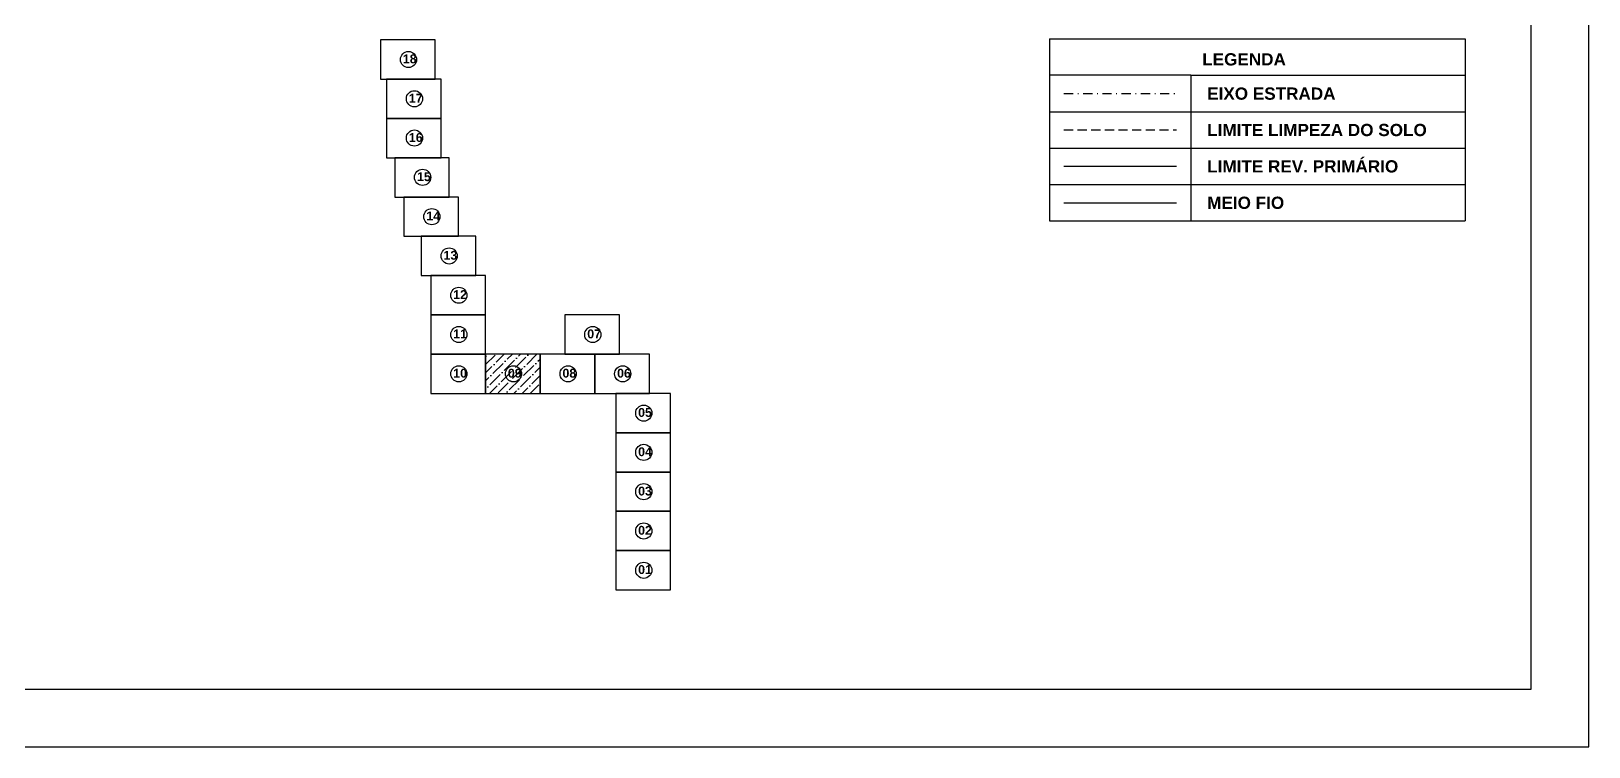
# Model space of a CAD drawing. Header units: millimetres. Extents: x 276147 to 291056, y 9594849 to 9609891.
# Drawn here: x 285088.4 to 285302.3, y 9596397.7 to 9596496 of the extents above; entities that cross this region are included whole.
import ezdxf

# ---------------------------------------------------------------- set-up
doc = ezdxf.new("R2010")
doc.units = ezdxf.units.MM
doc.header["$LTSCALE"] = 10
for name, pattern in [('CONTINUO', [0]), ('DASHDOTX2', [50.8, 25.4, -12.7, 0, -12.7]), ('HIDDEN', [0.375, 0.25, -0.125])]:
    doc.linetypes.add(name, pattern=pattern)
for name, color, linetype in [('500-dim1', 6, 'Continuous'), ('TG', 7, 'CONTINUO'), ('Top_malha_coord', 8, 'Continuous')]:
    doc.layers.add(name, color=color, linetype=linetype)
doc.styles.add('T7', font='arial.ttf')

# ---------------------------------------------------------------- blocks, each defined once
blk = doc.blocks.new('ASDF')
at = {"layer": 'Top_malha_coord', "color": 7}
for points in [[(288117.28, 9595425.1), (288124.78, 9595425.1), (288124.78, 9595430.49), (288117.28, 9595430.49)], [(288118.1, 9595419.7), (288125.6, 9595419.7), (288125.6, 9595425.1), (288118.1, 9595425.1)], [(288118.1, 9595414.3), (288125.6, 9595414.3), (288125.6, 9595419.7), (288118.1, 9595419.7)], [(288119.22, 9595408.9), (288126.72, 9595408.9), (288126.72, 9595414.3), (288119.22, 9595414.3)], [(288120.49, 9595403.5), (288127.99, 9595403.5), (288127.99, 9595408.9), (288120.49, 9595408.9)], [(288122.87, 9595398.1), (288130.37, 9595398.1), (288130.37, 9595403.5), (288122.87, 9595403.5)], [(288124.2, 9595392.7), (288131.7, 9595392.7), (288131.7, 9595398.1), (288124.2, 9595398.1)], [(288124.2, 9595387.3), (288131.7, 9595387.3), (288131.7, 9595392.7), (288124.2, 9595392.7)], [(288142.59, 9595387.3), (288150.09, 9595387.3), (288150.09, 9595392.7), (288142.59, 9595392.7)], [(288124.2, 9595381.9), (288131.7, 9595381.9), (288131.7, 9595387.3), (288124.2, 9595387.3)], [(288131.7, 9595381.9), (288139.2, 9595381.9), (288139.2, 9595387.3), (288131.7, 9595387.3)], [(288139.2, 9595381.9), (288146.7, 9595381.9), (288146.7, 9595387.3), (288139.2, 9595387.3)], [(288146.7, 9595381.9), (288154.2, 9595381.9), (288154.2, 9595387.3), (288146.7, 9595387.3)], [(288149.59, 9595376.5), (288157.09, 9595376.5), (288157.09, 9595381.9), (288149.59, 9595381.9)], [(288149.59, 9595371.11), (288157.09, 9595371.11), (288157.09, 9595376.5), (288149.59, 9595376.5)], [(288149.59, 9595365.71), (288157.09, 9595365.71), (288157.09, 9595371.11), (288149.59, 9595371.11)], [(288149.59, 9595360.31), (288157.09, 9595360.31), (288157.09, 9595365.71), (288149.59, 9595365.71)], [(288149.59, 9595354.91), (288157.09, 9595354.91), (288157.09, 9595360.31), (288149.59, 9595360.31)]]:
    blk.add_lwpolyline(points, close=True, dxfattribs=at)
for centre in [(288121.11, 9595427.79), (288121.93, 9595422.4), (288121.93, 9595417), (288123.05, 9595411.6), (288124.32, 9595406.2), (288126.7, 9595400.8), (288128.03, 9595395.4), (288128.03, 9595390), (288146.42, 9595390), (288128.03, 9595384.6), (288135.53, 9595384.6), (288143.03, 9595384.6), (288150.53, 9595384.6), (288153.42, 9595379.2), (288153.42, 9595373.81), (288153.42, 9595368.41), (288153.42, 9595363.01), (288153.42, 9595357.61)]:
    blk.add_circle(centre, 1.11, dxfattribs=at)
at = {"layer": 'Top_malha_coord', "color": 7, "char_height": 1.2169, "attachment_point": 1, "style": 'T7'}
for s, insert in [('{\\fArial|b1|i0|c0|p34;18}', (288120.34, 9595428.49)), ('{\\fArial|b1|i0|c0|p34;17}', (288121.17, 9595423.09)), ('{\\fArial|b1|i0|c0|p34;16}', (288121.17, 9595417.69)), ('{\\fArial|b1|i0|c0|p34;15}', (288122.29, 9595412.3)), ('{\\fArial|b1|i0|c0|p34;14}', (288123.56, 9595406.9)), ('{\\fArial|b1|i0|c0|p34;13}', (288125.93, 9595401.5)), ('{\\fArial|b1|i0|c0|p34;12}', (288127.26, 9595396.1)), ('{\\fArial|b1|i0|c0|p34;11}', (288127.26, 9595390.7)), ('{\\fArial|b1|i0|c0|p34;07}', (288145.66, 9595390.7)), ('{\\fArial|b1|i0|c0|p34;10}', (288127.26, 9595385.3)), ('{\\fArial|b1|i0|c0|p34;09}', (288134.76, 9595385.3)), ('{\\fArial|b1|i0|c0|p34;08}', (288142.26, 9595385.3)), ('{\\fArial|b1|i0|c0|p34;06}', (288149.76, 9595385.3)), ('{\\fArial|b1|i0|c0|p34;05}', (288152.65, 9595379.9)), ('{\\fArial|b1|i0|c0|p34;04}', (288152.65, 9595374.5)), ('{\\fArial|b1|i0|c0|p34;03}', (288152.65, 9595369.1)), ('{\\fArial|b1|i0|c0|p34;02}', (288152.65, 9595363.71)), ('{\\fArial|b1|i0|c0|p34;01}', (288152.65, 9595358.31))]:
    blk.add_mtext_dynamic_manual_height_columns(s, width=9.0598, gutter_width=12.5, heights=[0], dxfattribs=dict(at, insert=insert))

msp = doc.modelspace()

# ---------------------------------------------------------------- hatches: boundary and pattern name
at = {"layer": 'Top_malha_coord'}
h = msp.add_hatch(dxfattribs=at)
h.set_pattern_fill('ANSI36', color=8, scale=0.25)
h.set_pattern_definition([(45, (-2998.73524, 1091.3283), (0.420949505675, 1.54348152081), [1.984375, -0.396875, 0, -0.396875])])
h.paths.add_polyline_path([(285158.35, 9596451.64), (285150.85, 9596451.64), (285150.85, 9596446.24), (285158.35, 9596446.24)])
h.paths.add_polyline_path([(285155.79, 9596448.94, -1), (285153.57, 9596448.94, -1)], flags=0)
h.paths.add_polyline_path([(285153.54, 9596447.75), (285156.04, 9596447.75), (285156.04, 9596450.26), (285153.54, 9596450.26)], flags=24)

# ---------------------------------------------------------------- linework, layer by layer
at = {"color": 8, "linetype": 'HIDDEN', "ltscale": 0.5}
msp.add_line((285230.27, 9596482.45), (285245.71, 9596482.45), dxfattribs=at)
at = {"layer": '500-dim1', "ltscale": 0.1}
for points in [[(284988.63, 9596397.67), (285302.35, 9596397.67), (285302.35, 9596633.56), (284988.63, 9596633.56)], [(284996.57, 9596405.61), (285294.41, 9596405.61), (285294.41, 9596625.61), (284996.57, 9596625.61)]]:
    msp.add_lwpolyline(points, close=True, dxfattribs=at)
at = {"layer": 'TG', "color": 1, "linetype": 'DASHDOTX2', "ltscale": 0.005}
msp.add_line((285230.27, 9596487.45), (285245.71, 9596487.45), dxfattribs=at)
at = {"layer": 'TG', "color": 8, "linetype": 'CONTINUO'}
msp.add_line((285230.27, 9596477.45), (285245.71, 9596477.45), dxfattribs=at)
at = {"layer": 'TG', "color": 4, "linetype": 'CONTINUO'}
msp.add_line((285230.27, 9596472.45), (285245.71, 9596472.45), dxfattribs=at)
at = {"layer": 'Top_malha_coord', "color": 7}
for p, q in [((285228.27, 9596494.95), (285228.27, 9596484.95)), ((285228.27, 9596494.95), (285285.35, 9596494.95)), ((285285.35, 9596494.95), (285285.35, 9596469.95)), ((285247.71, 9596489.95), (285228.27, 9596489.95)), ((285247.71, 9596489.95), (285285.35, 9596489.95)), ((285247.71, 9596489.95), (285247.71, 9596469.95)), ((285228.27, 9596484.95), (285285.35, 9596484.95)), ((285228.27, 9596484.95), (285228.27, 9596479.95)), ((285228.27, 9596479.95), (285285.35, 9596479.95)), ((285228.27, 9596479.95), (285228.27, 9596469.95)), ((285228.27, 9596474.95), (285285.35, 9596474.95)), ((285228.27, 9596469.95), (285285.35, 9596469.95))]:
    msp.add_line(p, q, dxfattribs=at)

# ---------------------------------------------------------------- block references
msp.add_blockref('ASDF', (-2980.85, 1064.33), dxfattribs=at)

# ---------------------------------------------------------------- texts
at = {"layer": 'Top_malha_coord', "color": 7, "char_height": 1.6821, "attachment_point": 1, "style": 'T7'}
for s, width, insert in [('{\\fArial|b1|i0|c0|p34;LEGENDA}', 9.0598, (285249.26, 9596492.99)), ('{\\fArial|b1|i0|c0|p34;EIXO ESTRADA}', 20.9844, (285249.94, 9596488.28)), ('{\\fArial|b1|i0|c0|p34;LIMITE LIMPEZA DO SOLO}', 31.117, (285249.94, 9596483.28)), ('{\\fArial|b1|i0|c0|p34;LIMITE REV. PRIMÁRIO}', 41.9858, (285249.94, 9596478.28)), ('{\\fArial|b1|i0|c0|p34;MEIO FIO}', 41.9858, (285249.94, 9596473.28))]:
    msp.add_mtext_dynamic_manual_height_columns(s, width=width, gutter_width=12.5, heights=[0], dxfattribs=dict(at, insert=insert))

doc.saveas('drawing.dxf')
